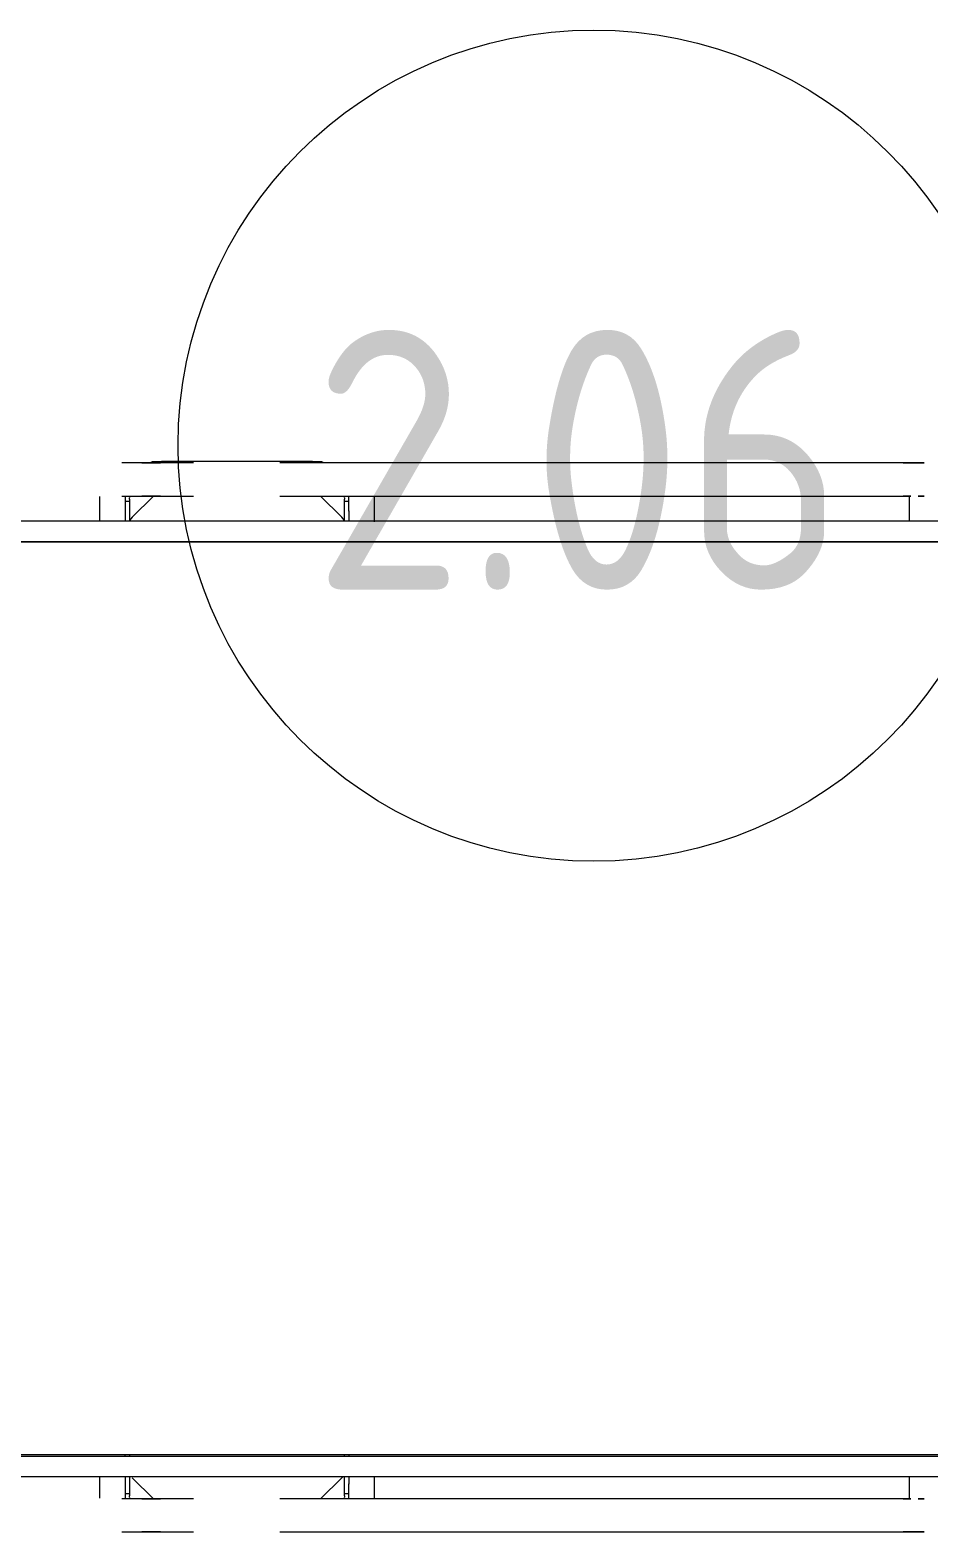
# Model space of a CAD drawing. Header units: millimetres. Extents: x -174154 to -170572, y -111302 to -109817.
# Drawn here: x -173349.88 to -173341.23, y -110611.84 to -110597.38 of the extents above; entities that cross this region are included whole.
import ezdxf

# ---------------------------------------------------------------- set-up
doc = ezdxf.new("R2010")
doc.units = ezdxf.units.MM
doc.linetypes.add('ACAD_ISO02W100', pattern=[15, 12, -3])
for name, color, linetype, lineweight in [('!Подложка', 252, 'ACAD_ISO02W100', 25), ('Марки помещений', 7, 'Continuous', 18), ('Специальное оборудование', 7, 'Continuous', 18)]:
    doc.layers.add(name, color=color, linetype=linetype, lineweight=lineweight)
doc.styles.add('GOST Common', font='GOST Common.ttf', dxfattribs={"width": 0.9, "height": 250})

# ---------------------------------------------------------------- blocks, each defined once
blk = doc.blocks.new('Medical_All_ARJO_Enterprise-8000_Patient-Bed - Citadel-V14-В_АР_ПЭ_02 Этаж')
at = {"layer": 'Специальное оборудование'}
for p, q in [((-741.3912284480074, 514.4575834274287), (-761.7204498810215, 514.4575834274287)), ((-761.7204498810215, 514.4575834274287), (-741.3900504403219, 514.4575834274287)), ((-141.6566232634167, 514.457583427443), (-741.3900504402917, 514.457583427443)), ((-42.15551620254174, 514.4575834274342), (-58.54771662895129, 514.4575834274342)), ((-8.849179640214114, 514.4575834274287), (-26.90117851168378, 514.4575834274287)), ((-26.70614084069827, 514.4575834274287), (-8.793747241209225, 514.4575834274287)), ((-755.8434562922189, 482.4568927288051), (-761.7204498810215, 482.4568927288051)), ((-761.7204498810215, 482.4568927288051), (-755.9088193544021, 482.4568927288051)), ((-748.9340174764732, 482.4568927288051), (-741.3912284480033, 482.4568927288051)), ((-741.3900504403219, 482.4568927288051), (-748.8693771877938, 482.4568927288051)), ((-747.1008585821769, 460.7614294866177), (-747.1008585821726, 482.4568927288209)), ((-741.3900504402917, 482.4568927288209), (-141.6566232634167, 482.4568927288209)), ((-232.3223149980241, 475.2623252897304), (-232.3223149980241, 482.0734604891921)), ((-207.9221117669275, 482.0734604891923), (-207.9221117669275, 475.2623252897307)), ((-203.7400550812489, 477.3417164297409), (-207.9221117668979, 477.3417164297409)), ((-203.7400550812489, 479.6497309550512), (-203.7400550812489, 476.4280917830803)), ((-180.8029750743967, 482.456892728799), (-201.2260808668493, 462.3709940836144)), ((-58.54771662895129, 482.4568927288209), (-42.15551620254174, 482.4568927288209)), ((-26.90117851167885, 482.4568927288051), (-8.849179640213027, 482.4568927288051)), ((-8.793747241209225, 482.4568927288051), (-26.70614084069401, 482.4568927288051)), ((0.5901870772608074, 462.3709940836137), (-19.83291871519966, 482.4568927288063)), ((3.104161291715275, 476.4280917830803), (3.104161291715275, 479.6497309550425)), ((7.286217977372871, 477.3417164297409), (3.104161291715275, 477.3417164297409)), ((7.286217977340927, 475.2623252897304), (7.286217977340927, 482.0734604891921)), ((31.68642120843725, 482.0734604891923), (31.68642120843725, 475.2623252897307)), ((-232.3223149980244, 472.4277652440405), (-232.3223149980244, 475.2623252897306)), ((-232.3223149980241, 463.2164739659447), (-232.3223149980241, 472.4277652440403)), ((-232.3223149980244, 460.9910493039091), (-232.3223149980244, 463.2164739659449)), ((-207.9221117669278, 475.2623252897306), (-207.9221117669278, 472.4277652440405)), ((-207.9221117669275, 472.4277652440405), (-207.9221117669275, 467.9815515870342)), ((-207.9221117669278, 462.07721185833), (-207.9221117669278, 468.4081224797379)), ((-203.7400550812759, 476.8009238390796), (-203.7400550812759, 470.4063280069524)), ((-203.7400550812759, 470.4063280069523), (-203.7400550812759, 462.0772118583301)), ((3.104161291688745, 470.4063280069522), (3.104161291688745, 476.8009238390797)), ((3.104161291688745, 462.07721185833), (3.104161291688745, 470.4063280069522)), ((7.286217977340656, 472.4277652440405), (7.286217977340656, 475.2623252897306)), ((7.286217977340927, 463.2164739659447), (7.286217977340927, 472.4277652440403)), ((7.286217977340656, 461.2295685198791), (7.286217977340656, 463.2164739659449)), ((31.68642120843698, 475.2623252897306), (31.68642120843698, 472.4277652440405)), ((31.68642120843725, 472.4277652440405), (31.68642120843725, 463.2164739659448)), ((31.68642120843698, 463.2164739659449), (31.68642120843698, 460.9910493039006)), ((7.479813300568731, 461.2295685198887), (-1116.002062768336, 461.2295685198887)), ((-201.2260808668493, 462.3709940836143), (-202.3925709061497, 461.0008788447363)), ((785.7819392196835, 461.2295685198887), (1.733594831359858, 461.2295685198887)), ((-1116.002062768336, 441.7157413575182), (7.479813300568731, 441.7157413575182)), ((-88.81389783994874, 440.0618254533352), (-1047.989697186688, 440.0618254533352)), ((-207.9221117669278, 440.0192542674079), (-207.9221117669278, 442.0296479477686)), ((-203.7400550812759, 442.0268436681424), (-203.7400550812759, 440.0203092367436)), ((1.733594831359858, 441.7157413575182), (785.7819392196835, 441.7157413575182)), ((3.104161291688745, 440.0493635478129), (3.104161291688745, 441.6347776396452)), ((7.286217977340656, 441.6347776396453), (7.286217977340656, 439.9683039231308)), ((729.0108506033534, 440.0618254533265), (42.34250752896823, 440.0618254533352)), ((7.479813300568731, -438.7704374405705), (-1116.002062768336, -438.7704374405618)), ((-1047.989697186688, -438.1182834874516), (-88.81389783995307, -438.1182834874516)), ((3.104161291715275, -438.3537205085762), (-203.7400550812489, -438.3537205085762)), ((785.7819392196792, -438.7704374405705), (1.733594831359858, -438.7704374405705)), ((42.34250752896823, -438.1182834874516), (729.0108506033491, -438.1182834874516)), ((-1116.002062768332, -458.2842646029323), (7.479813300573062, -458.284264602941)), ((-747.1008585821726, -482.4568927287863), (-747.1008585821726, -458.0457453869679)), ((-232.3223149980244, -463.2164739659449), (-232.3223149980244, -457.8964823315401)), ((-207.9221117669278, -468.408122479738), (-207.9221117669278, -458.1173545283132)), ((-203.7400550812759, -458.1173545283131), (-203.7400550812759, -470.4063280069522)), ((-201.2260808668493, -462.3709940836144), (-180.8029750743972, -482.4568927287984)), ((-19.832918715196, -482.4568927288027), (0.5901870772608074, -462.3709940836137)), ((1.733594831364189, -458.284264602941), (785.7819392196835, -458.284264602941)), ((3.104161291688745, -470.4063280069523), (3.104161291688745, -458.290562742515)), ((7.286217977340656, -463.2164739659449), (7.286217977340656, -458.2842646029504)), ((31.68642120843698, -458.045745386972), (31.68642120843698, -463.2164739659449)), ((-232.3223149980241, -472.4277652440405), (-232.3223149980241, -463.2164739659448)), ((-232.3223149980244, -475.2623252897306), (-232.3223149980244, -472.4277652440405)), ((-232.3223149980241, -482.0734604891923), (-232.3223149980241, -475.2623252897307)), ((-207.9221117669275, -467.9815515870341), (-207.9221117669275, -472.4277652440403)), ((-207.9221117669278, -472.4277652440405), (-207.9221117669278, -475.2623252897306)), ((-207.9221117669275, -475.2623252897304), (-207.9221117669275, -482.0734604891921)), ((-203.7400550812759, -470.4063280069522), (-203.7400550812759, -476.8009238390797)), ((-203.7400550812446, -476.428091783063), (-203.7400550812446, -479.6497309550252)), ((3.104161291688745, -476.8009238390796), (3.104161291688745, -470.4063280069524)), ((3.104161291719606, -479.6497309550252), (3.104161291719606, -476.428091783063)), ((7.286217977340927, -472.4277652440405), (7.286217977340927, -463.2164739659448)), ((7.286217977340656, -475.2623252897306), (7.286217977340656, -472.4277652440405)), ((7.286217977340927, -482.0734604891923), (7.286217977340927, -475.2623252897307)), ((31.68642120843725, -463.2164739659447), (31.68642120843725, -472.4277652440403)), ((31.68642120843698, -472.4277652440405), (31.68642120843698, -475.2623252897306)), ((31.68642120843725, -475.2623252897304), (31.68642120843725, -482.0734604891921)), ((-755.908819354402, -482.4568927288051), (-761.7204498810215, -482.4568927288051)), ((-761.7204498810215, -482.4568927288051), (-755.8434562922231, -482.4568927288051)), ((-741.3912284480075, -482.4568927288051), (-748.9340174764754, -482.4568927288051)), ((-748.8693771877979, -482.4568927288051), (-741.3900504403261, -482.4568927288051)), ((-141.6566232634167, -482.4568927287863), (-741.3900504402917, -482.4568927287863)), ((-207.9221117668936, -477.3417164297063), (-203.7400550812446, -477.3417164297063)), ((-42.15551620254174, -482.4568927287949), (-58.54771662895129, -482.4568927287949)), ((-8.84917964020835, -482.4568927288051), (-26.90117851168155, -482.4568927288051)), ((-26.70614084069408, -482.4568927288051), (-8.793747241205029, -482.4568927288051)), ((3.104161291719606, -477.3417164297149), (7.286217977372871, -477.3417164297149)), ((-741.3900504403234, -514.4575834274287), (-761.7204498810215, -514.4575834274287)), ((-761.7204498810215, -514.4575834274287), (-741.3912284480076, -514.4575834274287)), ((-741.3900504402917, -514.4575834274169), (-141.6566232634167, -514.4575834274169)), ((-177.583756780616, -515.9550463456553), (-180.3008005576133, -515.9550463456553)), ((-172.9221117669278, -515.9550463456553), (-177.5837567806161, -515.9550463456553)), ((-172.9221117669278, -514.8064161324413), (-172.9221117669278, -515.9550463456552)), ((-172.9221117668972, -515.955046345646), (-27.71378202262784, -515.955046345646)), ((-58.54771662895129, -514.4575834274169), (-42.15551620254174, -514.4575834274169)), ((-27.71378202266032, -515.9550463456552), (-27.71378202266032, -514.8064161324413)), ((-23.05213700897236, -515.9550463456553), (-27.71378202266041, -515.9550463456553)), ((-26.90117851168018, -514.4575834274287), (-8.849179640214707, -514.4575834274287)), ((-8.793747241209292, -514.4575834274287), (-26.70614084069415, -514.4575834274287)), ((-20.33509323197536, -515.9550463456553), (-23.05213700897238, -515.9550463456553))]:
    blk.add_line(p, q, dxfattribs=at)
at = {"layer": 'Специальное оборудование', "flags": 128}
for points in [[(10.5142913605951, 514.4575834274342), (7.310514254725956, 514.4575834274342), (4.118442960266225, 514.4575834274342), (0.9431841103461125, 514.4575834274342), (-2.210182558227234, 514.4575834274342), (-5.33661233146305, 514.4575834274342), (-8.431103588665724, 514.4575834274342), (-11.48870580393926, 514.4575834274342), (-14.50452746600026, 514.4575834274342), (-17.47374390353022, 514.4575834274342), (-20.3916050036185, 514.4575834274342), (-23.25344281096005, 514.4575834274342), (-26.05467899554967, 514.4575834274342), (-28.79083217706098, 514.4575834274342), (-31.45752509408087, 514.4575834274342), (-34.05049160680769, 514.4575834274342), (-36.56558352196422, 514.4575834274342), (-38.99877722899729, 514.4575834274342), (-41.34618013703849, 514.4575834274342), (-42.15551620254174, 514.4575834274342)], [(-42.15551620254174, 482.4568927288209), (-39.83937586093155, 482.4568927288209), (-37.43609994183422, 482.4568927288209), (-34.94953317405378, 482.4568927288209), (-32.3836535339698, 482.4568927288209), (-29.74256588165732, 482.4568927288209), (-27.03049539395169, 482.4568927288209), (-24.25178080509665, 482.4568927288209), (-21.41086746566574, 482.4568927288209), (-18.51230023097093, 482.4568927288209), (-15.56071619026395, 482.4568927288209), (-12.56083724837746, 482.4568927288209), (-9.517462571669876, 482.4568927288209), (-6.435460910410848, 482.4568927288209), (-3.319762809800272, 482.4568927288209), (-0.1753527221475565, 482.4568927288209), (2.992738967180003, 482.4568927288209), (6.179443987296532, 482.4568927288209), (9.379664289968787, 482.4568927288209), (10.5142913605951, 482.4568927288209)], [(42.34250752896823, 440.0618254533352), (27.8274693252022, 440.0618254533352), (13.12582981613655, 440.0618254533352), (-1.738891511192742, 440.0618254533352), (-16.74291427364529, 440.0618254533352), (-31.86223523547224, 440.0618254533352), (-47.07266670843055, 440.0618254533352), (-62.34987524687913, 440.0618254533352), (-77.66942057612003, 440.0618254533352), (-88.81389783994874, 440.0618254533352)], [(-88.81389783995307, -438.1182834874516), (-73.47896091484485, -438.1182834874516), (-58.16855661753736, -438.1182834874516), (-42.90717832886721, -438.1182834874516), (-27.71924099849715, -438.1182834874516), (-12.62904208624517, -438.1182834874516), (2.339277308704516, -438.1182834874516), (17.16177106839192, -438.1182834874516), (31.81472636475835, -438.1182834874516), (42.34250752896823, -438.1182834874516)], [(-203.4540217201565, -458.8593558157166), (-202.6060355797505, -460.6807588793329), (-201.2260808668493, -462.3709940836143)], [(0.5901870772607102, -462.3709940836138), (1.97014179016179, -460.6807588793323), (2.818127930567785, -458.8593558157161)], [(10.51429136059943, -482.4568927287949), (7.310514254730288, -482.4568927287949), (4.118442960270556, -482.4568927287949), (0.9431841103461125, -482.4568927287949), (-2.210182558227234, -482.4568927287949), (-5.336612331458719, -482.4568927287949), (-8.431103588661392, -482.4568927287949), (-11.48870580393926, -482.4568927287949), (-14.50452746600026, -482.4568927287949), (-17.47374390352588, -482.4568927287949), (-20.3916050036185, -482.4568927287949), (-23.25344281096005, -482.4568927287949), (-26.05467899554967, -482.4568927287949), (-28.79083217706098, -482.4568927287949), (-31.45752509408087, -482.4568927287949), (-34.05049160680769, -482.4568927287949), (-36.56558352195556, -482.4568927287949), (-38.99877722899296, -482.4568927287949), (-41.34618013703849, -482.4568927287949), (-42.15551620253741, -482.4568927287949)], [(-180.3008005576135, -515.9550463456553), (-181.6894195701683, -515.7392832685676), (-183.0246747328172, -515.1002856913561)], [(-42.15551620254174, -514.4575834274169), (-39.83937586093155, -514.4575834274169), (-37.43609994183422, -514.4575834274169), (-34.94953317404944, -514.4575834274169), (-32.3836535339698, -514.4575834274169), (-29.74256588165732, -514.4575834274169), (-27.03049539395169, -514.4575834274169), (-24.25178080509232, -514.4575834274169), (-21.41086746566141, -514.4575834274169), (-18.51230023096659, -514.4575834274169), (-15.56071619026395, -514.4575834274169), (-12.56083724837746, -514.4575834274169), (-9.517462571669876, -514.4575834274169), (-6.435460910410848, -514.4575834274169), (-3.319762809795941, -514.4575834274169), (-0.1753527221388936, -514.4575834274169), (2.992738967184335, -514.4575834274169), (6.179443987300863, -514.4575834274169), (9.379664289968787, -514.4575834274169), (10.5142913605951, -514.4575834274169)], [(-17.61121905677167, -515.1002856913561), (-18.94647421942063, -515.7392832685678), (-20.33509323197543, -515.9550463456553)]]:
    blk.add_lwpolyline(points, dxfattribs=at)
at = {"layer": 'Специальное оборудование'}
for points in [[(-203.7400550812762, 479.6497309550363), (-203.7321956613924, 480.2547829049396), (-203.6702304214622, 480.8912366947732), (-203.5541593614854, 481.5555628430014)], [(2.918265571896687, 481.555562843001), (3.034336631873683, 480.8912366947728), (3.096301871804386, 480.2547829049391), (3.104161291688745, 479.6497309550357)], [(-203.5541593614854, -481.5555628430014), (-203.6702304214622, -480.8912366947732), (-203.7321956613924, -480.2547829049397), (-203.7400550812762, -479.6497309550362)], [(3.104161291688745, -479.6497309550357), (3.096301871804386, -480.2547829049391), (3.034336631873683, -480.8912366947728), (2.918265571896687, -481.555562843001)]]:
    blk.add_open_spline(points, degree=3, dxfattribs=at)
blk = doc.blocks.new('ADSK_Марка_Помещение_2_ГОСТ21-501-2011 - Имя и Категория-86712-В_АР_ПЭ_02 Этаж')
at = {"layer": 'Марки помещений'}
blk.add_circle((1.928857696959173e-16, -1.244575859722303e-16), 4.000000000000004, dxfattribs=at)
blk = doc.blocks.new('A$C02fe7d8c')
at = {"layer": 'Марки помещений', "color": 251, "lineweight": 20, "true_color": 0x636466, "xscale": 99.99999999999993, "yscale": 99.99999999999993, "zscale": 99.99999999999993}
blk.add_blockref('ADSK_Марка_Помещение_2_ГОСТ21-501-2011 - Имя и Категория-86712-В_АР_ПЭ_02 Этаж', (6800.001669020428, 2340.354861435249), dxfattribs=at)
at = {"layer": 'Специальное оборудование', "color": 251, "lineweight": 20, "true_color": 0x636466, "rotation": 180}
blk.add_blockref('Medical_All_ARJO_Enterprise-8000_Patient-Bed - Citadel-V14-В_АР_ПЭ_02 Этаж', (6356.374513314277, 1809.254607972813), dxfattribs=at)
at = {"layer": 'Марки помещений', "color": 251, "lineweight": 20, "true_color": 0x636466, "insert": (6529.388395894021, 2451.746953030537), "char_height": 249.9999999999997, "width": 663.7972499999995, "attachment_point": 1, "style": 'GOST Common'}
blk.add_mtext('2.06', dxfattribs=at)

msp = doc.modelspace()

# ---------------------------------------------------------------- block references
at = {"layer": '!Подложка', "ltscale": 20, "xscale": 0.01, "yscale": 0.01, "zscale": 0.01}
msp.add_blockref('A$C02fe7d8c', (-173412.4511532319, -110624.7877293258), dxfattribs=at)

doc.saveas('drawing.dxf')
